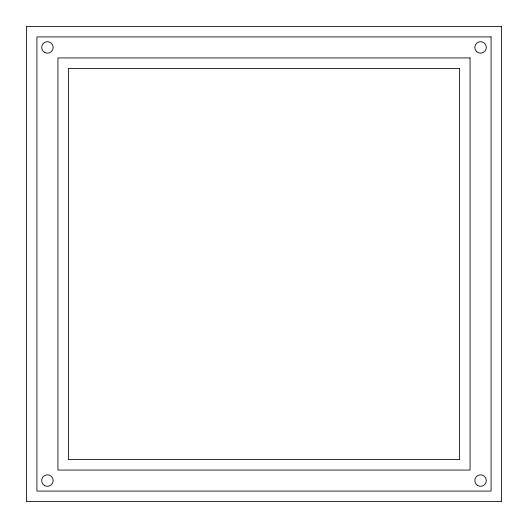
<?xml version="1.0" encoding="UTF-8"?>
<svg xmlns="http://www.w3.org/2000/svg" width="528" height="528" viewBox="0 0 528 528"><rect width="100%" height="100%" fill="white"/><g stroke="black" fill="none" stroke-linecap="round" stroke-linejoin="round"><path stroke-width="0.79" d="M501.6 26.4L26.4 26.4L26.4 501.6L501.6 501.6L501.6 26.4M491.086 36.914L36.914 36.914L36.914 491.086L491.086 491.086L491.086 36.914M470.059 57.941L57.941 57.941L57.941 470.059L470.059 470.059L470.059 57.941M459.545 68.455L68.455 68.455L68.455 459.545L459.545 459.545L459.545 68.455M476.5 51.5A5.762 5.762 0 0 0 486.136 48.919A5.762 5.762 0 0 0 479.081 41.864A5.762 5.762 0 0 0 476.5 51.5M44.543 52.417A5.762 5.762 0 0 0 53.189 47.428A5.762 5.762 0 0 0 44.543 42.438A5.762 5.762 0 0 0 44.543 52.417M477.695 485.562A5.762 5.762 0 0 0 486.334 480.572A5.762 5.762 0 0 0 477.695 475.583A5.762 5.762 0 0 0 477.695 485.562M44.543 485.562A5.762 5.762 0 0 0 53.189 480.572A5.762 5.762 0 0 0 44.543 475.583A5.762 5.762 0 0 0 44.543 485.562"/></g></svg>
